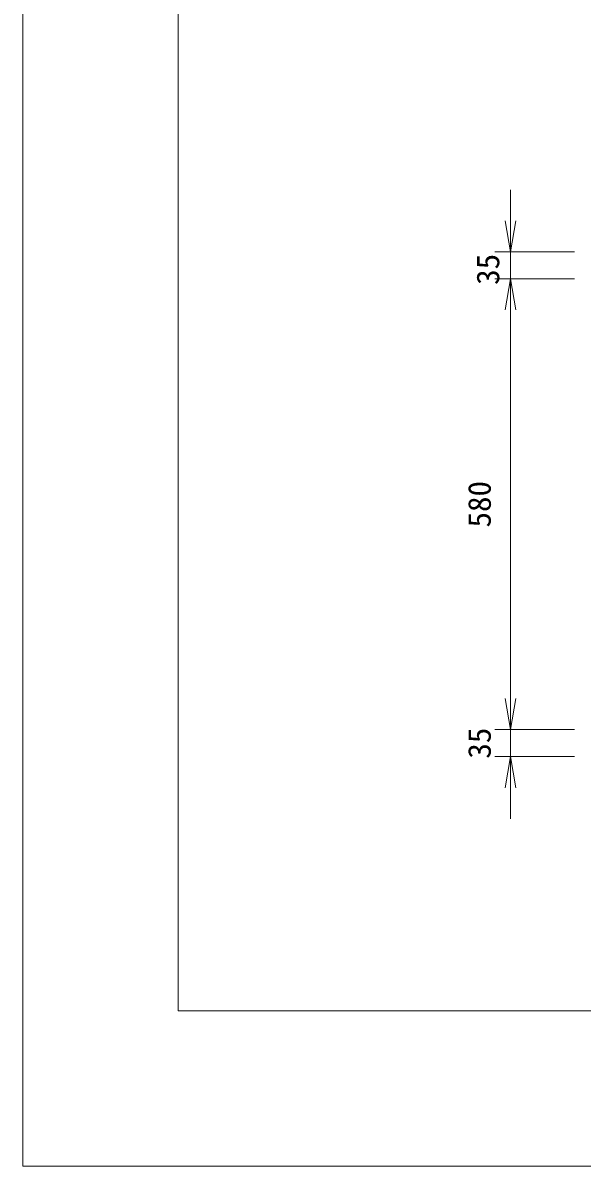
# Model space of a CAD drawing. Units: millimetres at full size, sheet at 1:20. Extents: x 0 to 8400, y 0 to 5940.
# Drawn here: x 0 to 720, y 0 to 1472 of the extents above; entities that cross this region are included whole.
import ezdxf
from ezdxf.enums import TextEntityAlignment as Align

# ---------------------------------------------------------------- set-up
doc = ezdxf.new("R2010")
doc.units = ezdxf.units.MM
doc.header["$LTSCALE"] = 20
doc.layers.add('1', color=7, linetype='Continuous', lineweight=9)
doc.layers.add('構造物-寸法', color=7, linetype='Continuous', lineweight=9)
doc.styles.add('ＭＳ ゴシック', font='')
doc.styles.get('ＭＳ ゴシック').set_extended_font_data('MS Gothic')

# ---------------------------------------------------------------- blocks, each defined once
blk = doc.blocks.new('open_arrow')
at = {"color": 0, "linetype": 'Continuous', "lineweight": -2}
blk.add_lwpolyline([(7.5, 1.25), (0, 0), (7.5, -1.25)], dxfattribs=at)

msp = doc.modelspace()

# ---------------------------------------------------------------- linework, layer by layer
at = {"layer": '1'}
for p, q in [((627.52, 1257.25), (627.52, 1062.55)), ((709.7, 1177.25), (607.52, 1177.25)), ((709.7, 1142.55), (607.52, 1142.55))]:
    msp.add_line(p, q, dxfattribs=at)
at = {"layer": '構造物-寸法'}
for p, q in [((709.7, 1142.55), (607.52, 1142.55)), ((627.52, 562.03), (627.52, 1142.55)), ((627.52, 642.03), (627.52, 447.25)), ((709.7, 562.03), (607.52, 562.03)), ((709.7, 562.03), (607.52, 562.03)), ((709.7, 527.25), (607.52, 527.25))]:
    msp.add_line(p, q, dxfattribs=at)
at = {"layer": '構造物-寸法', "color": 2}
msp.add_lwpolyline([(0, 5940), (0, 0), (8400, 0), (8400, 5940)], close=True, dxfattribs=at)
at = {"layer": '構造物-寸法'}
msp.add_lwpolyline([(200, 5740), (200, 200), (8200, 200), (8200, 5740)], close=True, dxfattribs=at)

# ---------------------------------------------------------------- block references
at = {"layer": '1', "xscale": 5.33, "yscale": 5.33}
for p, rotation in [((627.52, 1177.25), 90), ((627.52, 1142.55), 270)]:
    msp.add_blockref('open_arrow', p, dxfattribs=dict(at, rotation=rotation))
at = {"layer": '構造物-寸法', "xscale": 5.33, "yscale": 5.33}
for p, rotation in [((627.52, 1142.55), 270), ((627.52, 562.03), 90), ((627.52, 562.03), 90), ((627.52, 527.25), 270)]:
    msp.add_blockref('open_arrow', p, dxfattribs=dict(at, rotation=rotation))

# ---------------------------------------------------------------- texts
at = {"layer": '1', "style": 'ＭＳ ゴシック'}
msp.add_text('35', height=29.33, rotation=90, dxfattribs=at).set_placement((598.43, 1154.75), align=Align.MIDDLE_CENTER)
at = {"layer": '構造物-寸法', "style": 'ＭＳ ゴシック'}
for s, p in [('580', (587.52, 852.29)), ('35', (587.52, 544.64))]:
    msp.add_text(s, height=29.33, rotation=90, dxfattribs=at).set_placement(p, align=Align.MIDDLE_CENTER)

doc.saveas('drawing.dxf')
